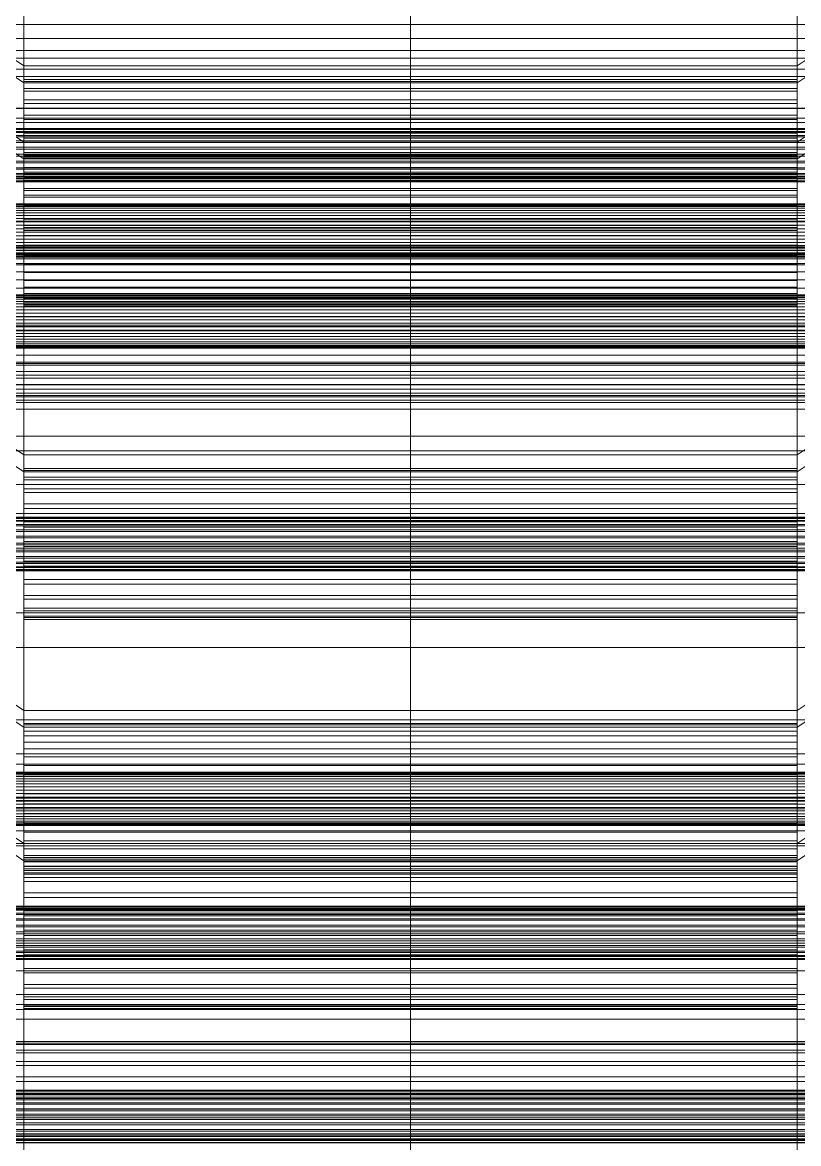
# Model space of a CAD drawing. Header units: millimetres. Extents: x -1970 to 34302, y -65268 to 6837.
# Drawn here: x -130.5 to 130.5, y -33325.2 to -32948.1 of the extents above; entities that cross this region are included whole.
import ezdxf

# ---------------------------------------------------------------- set-up
doc = ezdxf.new("R2010")
doc.units = ezdxf.units.MM
for name, color, linetype, lineweight in [('frontal_adapter-mix', 7, 'Continuous', 0), ('frontal_C01', 7, 'Continuous', 0), ('frontal_C01-mix', 7, 'Continuous', 0), ('frontal_C02', 7, 'Continuous', 0), ('frontal_C02-briq', 7, 'Continuous', 0), ('frontal_mezcladora', 7, 'Continuous', 0)]:
    doc.layers.add(name, color=color, linetype=linetype, lineweight=lineweight)

msp = doc.modelspace()

# ---------------------------------------------------------------- linework, layer by layer
at = {"layer": 'frontal_adapter-mix'}
for p, q in [((-150, -33000), (150, -33000)), ((150, -33050), (-150, -33050))]:
    msp.add_line(p, q, dxfattribs=at)
at = {"layer": 'frontal_C01'}
for p, q in [((-130, -32988.369), (-130, -32845.018)), ((0, -32988.369), (0, -32845.018)), ((130, -32988.369), (130, -32845.018)), ((-130, -32850.705), (-130, -32994.056)), ((0, -32850.705), (0, -32994.056)), ((130, -32850.705), (130, -32994.056)), ((-130, -32988.369), (-228.298, -32923.125)), ((228.298, -32923.125), (130, -32988.369)), ((-228.298, -32928.813), (-130, -32994.056)), ((130, -32994.056), (228.298, -32928.813)), ((425, -32948.837), (-425, -32948.837)), ((450, -32953.515), (-450, -32953.515)), ((-425, -32960.205), (425, -32960.205)), ((-450, -32966.322), (450, -32966.322)), ((-130, -33179.504), (-130, -32988.369)), ((0, -32988.369), (-130, -32988.369)), ((0, -33179.504), (0, -32988.369)), ((130, -32988.369), (0, -32988.369)), ((130, -33179.504), (130, -32988.369)), ((-130, -32994.056), (-130, -32992.771)), ((-130, -32992.771), (-130, -32993.214)), ((-130, -32992.771), (130, -32992.771)), ((-130, -32993.214), (-130, -32995.354)), ((-130, -32993.214), (130, -32993.214)), ((-130, -32994.056), (-130, -33185.191)), ((-130, -32994.056), (0, -32994.056)), ((-130, -32996.981), (-130, -32994.056)), ((-130, -32994.056), (130, -32994.056)), ((-130, -32995.354), (-130, -32999.045)), ((-130, -32995.354), (130, -32995.354)), ((0, -32994.056), (0, -33185.191)), ((0, -32994.056), (130, -32994.056)), ((130, -32993.214), (130, -32992.771)), ((130, -32992.771), (130, -32994.056)), ((130, -32995.354), (130, -32993.214)), ((130, -32994.056), (130, -33185.191)), ((130, -32994.056), (130, -32996.981)), ((130, -32999.045), (130, -32995.354)), ((-130, -33001.346), (-130, -32996.981)), ((-130, -32996.981), (130, -32996.981)), ((-130, -32999.045), (-130, -33004.036)), ((-130, -32999.045), (130, -32999.045)), ((130, -32996.981), (130, -33001.346)), ((130, -33004.036), (130, -32999.045)), ((-130, -33006.855), (-130, -33001.346)), ((-130, -33001.346), (130, -33001.346)), ((130, -33001.346), (130, -33006.855)), ((-130, -33004.036), (-130, -33009.987)), ((-130, -33004.036), (130, -33004.036)), ((-130, -33013.131), (-130, -33006.855)), ((-130, -33006.855), (130, -33006.855)), ((130, -33009.987), (130, -33004.036)), ((130, -33006.855), (130, -33013.131)), ((-148, -33009.138), (148, -33009.138)), ((-148, -33009.295), (148, -33009.295)), ((-148, -33009.593), (148, -33009.593)), ((-148, -33010.053), (148, -33010.053)), ((-148, -33010.629), (148, -33010.629)), ((-130, -33009.987), (-130, -33016.492)), ((130, -33009.987), (-130, -33009.987)), ((130, -33016.492), (130, -33009.987)), ((-148, -33011.361), (148, -33011.361)), ((-148, -33012.176), (148, -33012.176)), ((-148, -33013.129), (148, -33013.129)), ((-148, -33014.128), (148, -33014.128)), ((-130, -33019.747), (-130, -33013.131)), ((-130, -33013.131), (130, -33013.131)), ((130, -33013.131), (130, -33019.747)), ((148, -33015.238), (-148, -33015.238)), ((-148, -33016.352), (148, -33016.352)), ((-148, -33017.543), (148, -33017.543)), ((-130, -33016.492), (-130, -33023.108)), ((-130, -33016.492), (130, -33016.492)), ((130, -33023.108), (130, -33016.492)), ((-148, -33018.696), (148, -33018.696)), ((-148, -33019.887), (148, -33019.887)), ((-148, -33021.001), (148, -33021.001)), ((-148, -33022.111), (148, -33022.111)), ((-130, -33026.252), (-130, -33019.747)), ((-130, -33019.747), (130, -33019.747)), ((130, -33019.747), (130, -33026.252)), ((-311.15, -33023.41), (311.15, -33023.41)), ((-311.15, -33023.853), (311.15, -33023.853)), ((-311.15, -33024.695), (311.15, -33024.695)), ((-311.15, -33025.993), (311.15, -33025.993)), ((-148, -33023.109), (148, -33023.109)), ((-148, -33024.062), (148, -33024.062)), ((-148, -33024.878), (148, -33024.878)), ((-148, -33025.609), (148, -33025.609)), ((-130, -33023.108), (-130, -33029.384)), ((-130, -33023.108), (130, -33023.108)), ((130, -33029.384), (130, -33023.108)), ((-450, -33029.217), (450, -33029.217)), ((-311.15, -33027.62), (311.15, -33027.62)), ((-311.15, -33029.684), (311.15, -33029.684)), ((-148, -33026.186), (148, -33026.186)), ((-148, -33026.645), (148, -33026.645)), ((-148, -33026.944), (148, -33026.944)), ((-148, -33027.101), (148, -33027.101)), ((-130, -33032.203), (-130, -33026.252)), ((-130, -33026.252), (130, -33026.252)), ((-130, -33029.384), (-130, -33034.892)), ((-130, -33029.384), (130, -33029.384)), ((130, -33026.252), (130, -33032.203)), ((130, -33034.892), (130, -33029.384)), ((-311.15, -33031.985), (311.15, -33031.985)), ((-130, -33037.194), (-130, -33032.203)), ((-130, -33032.203), (130, -33032.203)), ((130, -33032.203), (130, -33037.194)), ((-311.15, -33034.675), (311.15, -33034.675)), ((-130, -33034.892), (-130, -33039.257)), ((-130, -33034.892), (130, -33034.892)), ((-130, -33040.885), (-130, -33037.194)), ((-130, -33037.194), (130, -33037.194)), ((130, -33039.257), (130, -33034.892)), ((130, -33037.194), (130, -33040.885)), ((-440, -33039.777), (440, -33039.777)), ((-440, -33039.933), (440, -33039.933)), ((-440, -33040.232), (440, -33040.232)), ((-440, -33040.692), (440, -33040.692)), ((-311.15, -33037.494), (311.15, -33037.494)), ((311.15, -33040.626), (-311.15, -33040.626)), ((-130, -33039.257), (-130, -33042.182)), ((-130, -33039.257), (130, -33039.257)), ((-130, -33043.025), (-130, -33040.885)), ((-130, -33040.885), (130, -33040.885)), ((130, -33042.182), (130, -33039.257)), ((130, -33040.885), (130, -33043.025)), ((450, -33042.024), (-450, -33042.024)), ((-440, -33041.268), (440, -33041.268)), ((-440, -33042), (440, -33042)), ((-440, -33042.815), (440, -33042.815)), ((-440, -33043.768), (440, -33043.768)), ((-440, -33044.767), (440, -33044.767)), ((-311.15, -33043.77), (311.15, -33043.77)), ((-130, -33042.182), (-130, -33043.467)), ((-130, -33042.182), (130, -33042.182)), ((-130, -33043.467), (-130, -33043.025)), ((-130, -33043.025), (130, -33043.025)), ((-130, -33043.467), (130, -33043.467)), ((130, -33043.467), (130, -33042.182)), ((130, -33043.025), (130, -33043.467)), ((440, -33045.877), (-440, -33045.877)), ((-440, -33046.991), (440, -33046.991)), ((-440, -33048.181), (440, -33048.181)), ((-311.15, -33047.131), (311.15, -33047.131)), ((-440, -33049.335), (440, -33049.335)), ((-440, -33050.526), (440, -33050.526)), ((-440, -33051.64), (440, -33051.64)), ((-311.15, -33050.386), (311.15, -33050.386)), ((-440, -33052.75), (440, -33052.75)), ((-440, -33053.748), (440, -33053.748)), ((-440, -33054.701), (440, -33054.701)), ((-440, -33055.517), (440, -33055.517)), ((-440, -33056.248), (440, -33056.248)), ((-311.15, -33053.747), (311.15, -33053.747)), ((-440, -33056.825), (440, -33056.825)), ((-440, -33057.284), (440, -33057.284)), ((-440, -33057.583), (440, -33057.583)), ((-440, -33057.74), (440, -33057.74)), ((-311.15, -33056.891), (311.15, -33056.891)), ((-311.15, -33060.023), (311.15, -33060.023)), ((450, -33062.374), (-450, -33062.374)), ((-311.15, -33062.841), (311.15, -33062.841)), ((-311.15, -33065.531), (311.15, -33065.531)), ((-311.15, -33067.832), (311.15, -33067.832)), ((-311.15, -33069.896), (311.15, -33069.896)), ((-311.15, -33071.524), (311.15, -33071.524)), ((-311.15, -33072.821), (311.15, -33072.821)), ((-311.15, -33073.663), (311.15, -33073.663)), ((-311.15, -33074.106), (311.15, -33074.106)), ((-450, -33075.181), (450, -33075.181)), ((-425, -33075.923), (425, -33075.923)), ((425, -33087.291), (-425, -33087.291)), ((425, -33092.188), (-425, -33092.188)), ((-425, -33103.556), (425, -33103.556)), ((-130, -33179.504), (-228.298, -33114.26)), ((228.298, -33114.26), (130, -33179.504)), ((-228.298, -33119.948), (-130, -33185.191)), ((130, -33185.191), (228.298, -33119.948)), ((-130, -33491.691), (-130, -33179.504)), ((0, -33179.504), (-130, -33179.504)), ((0, -33491.691), (0, -33179.504)), ((130, -33179.504), (0, -33179.504)), ((130, -33491.691), (130, -33179.504)), ((-130, -33185.191), (-130, -33183.906)), ((-130, -33183.906), (-130, -33184.349)), ((-130, -33183.906), (130, -33183.906)), ((-130, -33184.349), (-130, -33186.489)), ((-130, -33184.349), (130, -33184.349)), ((130, -33184.349), (130, -33183.906)), ((130, -33183.906), (130, -33185.191)), ((130, -33186.489), (130, -33184.349)), ((-130, -33185.191), (-130, -33497.378)), ((-130, -33185.191), (0, -33185.191)), ((-130, -33188.116), (-130, -33185.191)), ((-130, -33185.191), (130, -33185.191)), ((-130, -33186.489), (-130, -33190.18)), ((-130, -33186.489), (130, -33186.489)), ((-130, -33192.481), (-130, -33188.116)), ((-130, -33188.116), (130, -33188.116)), ((0, -33185.191), (0, -33497.378)), ((0, -33185.191), (130, -33185.191)), ((130, -33185.191), (130, -33497.378)), ((130, -33185.191), (130, -33188.116)), ((130, -33190.18), (130, -33186.489)), ((130, -33188.116), (130, -33192.481)), ((-130, -33190.18), (-130, -33195.171)), ((-130, -33190.18), (130, -33190.18)), ((130, -33195.171), (130, -33190.18)), ((-130, -33197.99), (-130, -33192.481)), ((-130, -33192.481), (130, -33192.481)), ((-130, -33195.171), (-130, -33201.122)), ((-130, -33195.171), (130, -33195.171)), ((130, -33192.481), (130, -33197.99)), ((130, -33201.122), (130, -33195.171)), ((-130, -33204.265), (-130, -33197.99)), ((-130, -33197.99), (130, -33197.99)), ((130, -33197.99), (130, -33204.265)), ((-148, -33200.273), (148, -33200.273)), ((-148, -33200.429), (148, -33200.429)), ((-148, -33200.728), (148, -33200.728)), ((-148, -33201.188), (148, -33201.188)), ((-148, -33201.764), (148, -33201.764)), ((-148, -33202.495), (148, -33202.495)), ((-148, -33203.311), (148, -33203.311)), ((-130, -33201.122), (-130, -33207.627)), ((130, -33201.122), (-130, -33201.122)), ((130, -33207.627), (130, -33201.122)), ((-148, -33204.264), (148, -33204.264)), ((-148, -33205.263), (148, -33205.263)), ((148, -33206.372), (-148, -33206.372)), ((-130, -33210.881), (-130, -33204.265)), ((-130, -33204.265), (130, -33204.265)), ((130, -33204.265), (130, -33210.881)), ((-148, -33207.486), (148, -33207.486)), ((-148, -33208.677), (148, -33208.677)), ((-148, -33209.831), (148, -33209.831)), ((-130, -33207.627), (-130, -33214.243)), ((-130, -33207.627), (130, -33207.627)), ((130, -33214.243), (130, -33207.627)), ((-148, -33211.022), (148, -33211.022)), ((-148, -33212.136), (148, -33212.136)), ((-148, -33213.245), (148, -33213.245)), ((-148, -33214.244), (148, -33214.244)), ((-130, -33217.386), (-130, -33210.881)), ((-130, -33210.881), (130, -33210.881)), ((-130, -33214.243), (-130, -33220.519)), ((-130, -33214.243), (130, -33214.243)), ((130, -33210.881), (130, -33217.386)), ((130, -33220.519), (130, -33214.243)), ((-148, -33215.197), (148, -33215.197)), ((-148, -33216.013), (148, -33216.013)), ((-148, -33216.744), (148, -33216.744)), ((-148, -33217.321), (148, -33217.321)), ((-148, -33217.78), (148, -33217.78)), ((-148, -33218.079), (148, -33218.079)), ((-148, -33218.236), (148, -33218.236)), ((-130, -33223.337), (-130, -33217.386)), ((-130, -33217.386), (130, -33217.386)), ((130, -33217.386), (130, -33223.337)), ((980, -33220.062), (-980, -33220.062)), ((-130, -33220.519), (-130, -33226.027)), ((-130, -33220.519), (130, -33220.519)), ((130, -33226.027), (130, -33220.519)), ((980, -33225.062), (-980, -33225.062)), ((-130, -33228.328), (-130, -33223.337)), ((-130, -33223.337), (130, -33223.337)), ((130, -33223.337), (130, -33228.328)), ((-130, -33226.027), (-130, -33230.392)), ((-130, -33226.027), (130, -33226.027)), ((-130, -33232.02), (-130, -33228.328)), ((-130, -33228.328), (130, -33228.328)), ((130, -33230.392), (130, -33226.027)), ((130, -33228.328), (130, -33232.02)), ((-130, -33230.392), (-130, -33233.317)), ((-130, -33230.392), (130, -33230.392)), ((-130, -33234.159), (-130, -33232.02)), ((-130, -33232.02), (130, -33232.02)), ((-130, -33233.317), (-130, -33234.602)), ((-130, -33233.317), (130, -33233.317)), ((130, -33233.317), (130, -33230.392)), ((130, -33232.02), (130, -33234.159)), ((130, -33234.602), (130, -33233.317)), ((-130, -33234.602), (-130, -33234.159)), ((-130, -33234.159), (130, -33234.159)), ((-130, -33234.602), (130, -33234.602)), ((130, -33234.159), (130, -33234.602)), ((-425, -33267.058), (425, -33267.058)), ((980, -33275.062), (-980, -33275.062)), ((425, -33278.426), (-425, -33278.426)), ((980, -33280.062), (-980, -33280.062)), ((425, -33283.323), (-425, -33283.323)), ((-425, -33294.691), (425, -33294.691))]:
    msp.add_line(p, q, dxfattribs=at)
at = {"layer": 'frontal_C01-mix'}
msp.add_line((150, -33000), (-150, -33000), dxfattribs=at)
at = {"layer": 'frontal_C02'}
for p, q in [((-130, -32962.739), (-130, -32831.954)), ((0, -32962.739), (0, -32831.954)), ((130, -32962.739), (130, -32831.954)), ((-130, -32837.695), (-130, -32968.48)), ((0, -32837.695), (0, -32968.48)), ((130, -32837.695), (130, -32968.48)), ((-130, -32962.739), (-228.298, -32896.881)), ((228.298, -32896.881), (130, -32962.739)), ((-228.298, -32902.622), (-130, -32968.48)), ((130, -32968.48), (228.298, -32902.622)), ((300, -32957.599), (-300, -32957.599)), ((300, -32963.86), (-300, -32963.86)), ((-130, -33093.525), (-130, -32962.739)), ((0, -32962.739), (-130, -32962.739)), ((0, -33093.525), (0, -32962.739)), ((130, -32962.739), (0, -32962.739)), ((130, -33093.525), (130, -32962.739)), ((-130, -32968.48), (-130, -32967.387)), ((-130, -32967.387), (-130, -32968.023)), ((-130, -32967.387), (130, -32967.387)), ((-130, -32968.023), (-130, -32970.346)), ((-130, -32968.023), (130, -32968.023)), ((-130, -32968.48), (-130, -33099.266)), ((-130, -32968.48), (0, -32968.48)), ((-130, -32971.229), (-130, -32968.48)), ((-130, -32968.48), (130, -32968.48)), ((0, -32968.48), (0, -33099.266)), ((0, -32968.48), (130, -32968.48)), ((130, -32968.023), (130, -32967.387)), ((130, -32967.387), (130, -32968.48)), ((130, -32970.346), (130, -32968.023)), ((130, -32968.48), (130, -33099.266)), ((130, -32968.48), (130, -32971.229)), ((-130, -32970.346), (-130, -32974.197)), ((-130, -32970.346), (130, -32970.346)), ((-130, -32975.447), (-130, -32971.229)), ((-130, -32971.229), (130, -32971.229)), ((130, -32974.197), (130, -32970.346)), ((130, -32971.229), (130, -32975.447)), ((300, -32977.08), (-300, -32977.08)), ((250, -32976.99), (-250, -32976.99)), ((-130, -32974.197), (-130, -32979.314)), ((-130, -32974.197), (130, -32974.197)), ((-130, -32980.844), (-130, -32975.447)), ((-130, -32975.447), (130, -32975.447)), ((130, -32979.314), (130, -32974.197)), ((130, -32975.447), (130, -32980.844)), ((300, -32980.321), (-300, -32980.321)), ((-130, -32979.314), (-130, -32985.348)), ((-130, -32979.314), (130, -32979.314)), ((-130, -32987.055), (-130, -32980.844)), ((-130, -32980.844), (130, -32980.844)), ((130, -32985.348), (130, -32979.314)), ((130, -32980.844), (130, -32987.055)), ((-250, -32981.769), (250, -32981.769)), ((-148, -32983.777), (148, -32983.777)), ((-148, -32984.002), (148, -32984.002)), ((-148, -32984.164), (148, -32984.164)), ((300, -32984.83), (-300, -32984.83)), ((-148, -32984.825), (148, -32984.825)), ((-148, -32985.138), (148, -32985.138)), ((-148, -32986.19), (148, -32986.19)), ((-148, -32986.633), (148, -32986.633)), ((-148, -32988.003), (148, -32988.003)), ((-130, -32985.348), (-130, -32991.888)), ((130, -32985.348), (-130, -32985.348)), ((-130, -32993.655), (-130, -32987.055)), ((-130, -32987.055), (130, -32987.055)), ((130, -32991.888), (130, -32985.348)), ((130, -32987.055), (130, -32993.655)), ((-148, -32988.545), (148, -32988.545)), ((148, -32990.141), (-148, -32990.141)), ((-148, -32990.746), (148, -32990.746)), ((-130, -32991.888), (-130, -32998.488)), ((-130, -32991.888), (130, -32991.888)), ((130, -32998.488), (130, -32991.888)), ((-148, -32992.458), (148, -32992.458)), ((-148, -32993.084), (148, -32993.084)), ((-148, -32994.797), (148, -32994.797)), ((-148, -32995.402), (148, -32995.402)), ((-130, -33000.195), (-130, -32993.655)), ((-130, -32993.655), (130, -32993.655)), ((130, -32993.655), (130, -33000.195)), ((-148, -32996.997), (148, -32996.997)), ((-148, -32997.54), (148, -32997.54)), ((-148, -32998.91), (148, -32998.91)), ((-148, -32999.353), (148, -32999.353)), ((-130, -32998.488), (-130, -33004.698)), ((-130, -32998.488), (130, -32998.488)), ((130, -33004.698), (130, -32998.488)), ((-148, -33000.404), (148, -33000.404)), ((-148, -33000.717), (148, -33000.717)), ((-148, -33001.378), (148, -33001.378)), ((-148, -33001.54), (148, -33001.54)), ((-148, -33001.766), (148, -33001.766)), ((-130, -33006.229), (-130, -33000.195)), ((-130, -33000.195), (130, -33000.195)), ((130, -33000.195), (130, -33006.229)), ((-130, -33004.698), (-130, -33010.096)), ((-130, -33004.698), (130, -33004.698)), ((-130, -33011.346), (-130, -33006.229)), ((-130, -33006.229), (130, -33006.229)), ((130, -33010.096), (130, -33004.698)), ((130, -33006.229), (130, -33011.346)), ((-130, -33010.096), (-130, -33014.313)), ((-130, -33010.096), (130, -33010.096)), ((130, -33014.313), (130, -33010.096)), ((-130, -33015.197), (-130, -33011.346)), ((-130, -33011.346), (130, -33011.346)), ((-130, -33014.313), (-130, -33017.062)), ((-130, -33014.313), (130, -33014.313)), ((130, -33011.346), (130, -33015.197)), ((130, -33017.062), (130, -33014.313)), ((-130, -33017.52), (-130, -33015.197)), ((-130, -33015.197), (130, -33015.197)), ((-130, -33017.062), (-130, -33018.156)), ((-130, -33017.062), (130, -33017.062)), ((-130, -33018.156), (-130, -33017.52)), ((-130, -33017.52), (130, -33017.52)), ((-130, -33018.156), (130, -33018.156)), ((130, -33015.197), (130, -33017.52)), ((130, -33018.156), (130, -33017.062)), ((130, -33017.52), (130, -33018.156)), ((-130, -33093.525), (-228.298, -33027.666)), ((228.298, -33027.666), (130, -33093.525)), ((-228.298, -33033.407), (-130, -33099.266)), ((130, -33099.266), (228.298, -33033.407)), ((-425, -33051.909), (425, -33051.909)), ((425, -33063.385), (-425, -33063.385)), ((425, -33066.756), (-425, -33066.756)), ((-425, -33078.232), (425, -33078.232)), ((-130, -33224.31), (-130, -33093.525)), ((0, -33093.525), (-130, -33093.525)), ((0, -33224.31), (0, -33093.525)), ((130, -33093.525), (0, -33093.525)), ((130, -33224.31), (130, -33093.525)), ((-130, -33099.266), (-130, -33098.172)), ((-130, -33098.172), (-130, -33098.808)), ((-130, -33098.172), (130, -33098.172)), ((-130, -33098.808), (-130, -33101.131)), ((-130, -33098.808), (130, -33098.808)), ((-130, -33099.266), (-130, -33230.051)), ((-130, -33099.266), (0, -33099.266)), ((-130, -33102.015), (-130, -33099.266)), ((-130, -33099.266), (130, -33099.266)), ((-130, -33101.131), (-130, -33104.982)), ((-130, -33101.131), (130, -33101.131)), ((0, -33099.266), (0, -33230.051)), ((0, -33099.266), (130, -33099.266)), ((130, -33098.808), (130, -33098.172)), ((130, -33098.172), (130, -33099.266)), ((130, -33101.131), (130, -33098.808)), ((130, -33099.266), (130, -33230.051)), ((130, -33099.266), (130, -33102.015)), ((130, -33104.982), (130, -33101.131)), ((-130, -33106.232), (-130, -33102.015)), ((-130, -33102.015), (130, -33102.015)), ((-130, -33104.982), (-130, -33110.099)), ((-130, -33104.982), (130, -33104.982)), ((130, -33102.015), (130, -33106.232)), ((130, -33110.099), (130, -33104.982)), ((-130, -33111.63), (-130, -33106.232)), ((-130, -33106.232), (130, -33106.232)), ((130, -33106.232), (130, -33111.63)), ((-130, -33110.099), (-130, -33116.133)), ((-130, -33110.099), (130, -33110.099)), ((-130, -33117.84), (-130, -33111.63)), ((-130, -33111.63), (130, -33111.63)), ((130, -33116.133), (130, -33110.099)), ((130, -33111.63), (130, -33117.84)), ((-450, -33113.242), (450, -33113.242)), ((-148, -33114.562), (148, -33114.562)), ((-148, -33114.787), (148, -33114.787)), ((-148, -33114.95), (148, -33114.95)), ((-148, -33115.611), (148, -33115.611)), ((-148, -33115.924), (148, -33115.924)), ((-130, -33116.133), (-130, -33122.673)), ((130, -33116.133), (-130, -33116.133)), ((130, -33122.673), (130, -33116.133)), ((-148, -33116.975), (148, -33116.975)), ((-148, -33117.418), (148, -33117.418)), ((-148, -33118.788), (148, -33118.788)), ((-148, -33119.33), (148, -33119.33)), ((-130, -33124.44), (-130, -33117.84)), ((-130, -33117.84), (130, -33117.84)), ((130, -33117.84), (130, -33124.44)), ((148, -33120.926), (-148, -33120.926)), ((-148, -33121.531), (148, -33121.531)), ((-148, -33123.243), (148, -33123.243)), ((-148, -33123.87), (148, -33123.87)), ((-130, -33122.673), (-130, -33129.273)), ((-130, -33122.673), (130, -33122.673)), ((130, -33129.273), (130, -33122.673)), ((450, -33124.933), (-450, -33124.933)), ((-148, -33125.582), (148, -33125.582)), ((-148, -33126.187), (148, -33126.187)), ((-148, -33127.783), (148, -33127.783)), ((-130, -33130.98), (-130, -33124.44)), ((-130, -33124.44), (130, -33124.44)), ((130, -33124.44), (130, -33130.98)), ((-148, -33128.325), (148, -33128.325)), ((-148, -33129.695), (148, -33129.695)), ((-148, -33130.138), (148, -33130.138)), ((-148, -33131.19), (148, -33131.19)), ((-148, -33131.503), (148, -33131.503)), ((-130, -33129.273), (-130, -33135.484)), ((-130, -33129.273), (130, -33129.273)), ((-130, -33137.014), (-130, -33130.98)), ((-130, -33130.98), (130, -33130.98)), ((130, -33135.484), (130, -33129.273)), ((130, -33130.98), (130, -33137.014)), ((-148, -33132.164), (148, -33132.164)), ((-148, -33132.326), (148, -33132.326)), ((-148, -33132.551), (148, -33132.551)), ((-130, -33135.484), (-130, -33140.881)), ((-130, -33135.484), (130, -33135.484)), ((-130, -33142.131), (-130, -33137.014)), ((-130, -33137.014), (130, -33137.014)), ((130, -33140.881), (130, -33135.484)), ((130, -33137.014), (130, -33142.131)), ((-130, -33140.881), (-130, -33145.098)), ((-130, -33140.881), (130, -33140.881)), ((-130, -33145.982), (-130, -33142.131)), ((-130, -33142.131), (130, -33142.131)), ((130, -33145.098), (130, -33140.881)), ((130, -33142.131), (130, -33145.982)), ((450, -33146.714), (-450, -33146.714)), ((-130, -33145.098), (-130, -33147.848)), ((-130, -33145.098), (130, -33145.098)), ((-130, -33148.305), (-130, -33145.982)), ((-130, -33145.982), (130, -33145.982)), ((130, -33147.848), (130, -33145.098)), ((130, -33145.982), (130, -33148.305)), ((-130, -33147.848), (-130, -33148.941)), ((-130, -33147.848), (130, -33147.848)), ((-130, -33148.941), (-130, -33148.305)), ((-130, -33148.305), (130, -33148.305)), ((-130, -33148.941), (130, -33148.941)), ((130, -33148.941), (130, -33147.848)), ((130, -33148.305), (130, -33148.941)), ((-450, -33158.405), (450, -33158.405)), ((-130, -33224.31), (-228.298, -33158.452)), ((228.298, -33158.452), (130, -33224.31)), ((-228.298, -33164.193), (-130, -33230.051)), ((130, -33230.051), (228.298, -33164.193)), ((-425, -33182.694), (425, -33182.694)), ((425, -33194.17), (-425, -33194.17)), ((425, -33197.541), (-425, -33197.541)), ((-425, -33209.017), (425, -33209.017)), ((-450, -33212.613), (450, -33212.613)), ((450, -33224.303), (-450, -33224.303)), ((-130, -33398.69), (-130, -33224.31)), ((0, -33224.31), (-130, -33224.31)), ((0, -33398.69), (0, -33224.31)), ((130, -33224.31), (0, -33224.31)), ((130, -33398.69), (130, -33224.31)), ((-130, -33230.051), (-130, -33228.957)), ((-130, -33228.957), (-130, -33229.593)), ((-130, -33228.957), (130, -33228.957)), ((-130, -33229.593), (-130, -33231.916)), ((-130, -33229.593), (130, -33229.593)), ((130, -33229.593), (130, -33228.957)), ((130, -33228.957), (130, -33230.051)), ((130, -33231.916), (130, -33229.593)), ((-130, -33230.051), (-130, -33404.431)), ((-130, -33230.051), (0, -33230.051)), ((-130, -33232.8), (-130, -33230.051)), ((-130, -33230.051), (130, -33230.051)), ((-130, -33231.916), (-130, -33235.767)), ((-130, -33231.916), (130, -33231.916)), ((-130, -33237.017), (-130, -33232.8)), ((-130, -33232.8), (130, -33232.8)), ((0, -33230.051), (0, -33404.431)), ((0, -33230.051), (130, -33230.051)), ((130, -33230.051), (130, -33404.431)), ((130, -33230.051), (130, -33232.8)), ((130, -33235.767), (130, -33231.916)), ((130, -33232.8), (130, -33237.017)), ((-130, -33235.767), (-130, -33240.884)), ((-130, -33235.767), (130, -33235.767)), ((-130, -33242.415), (-130, -33237.017)), ((-130, -33237.017), (130, -33237.017)), ((130, -33240.884), (130, -33235.767)), ((130, -33237.017), (130, -33242.415)), ((-130, -33240.884), (-130, -33246.918)), ((-130, -33240.884), (130, -33240.884)), ((130, -33246.918), (130, -33240.884)), ((-130, -33248.625), (-130, -33242.415)), ((-130, -33242.415), (130, -33242.415)), ((130, -33242.415), (130, -33248.625)), ((450, -33246.084), (-450, -33246.084)), ((-148, -33245.347), (148, -33245.347)), ((-148, -33245.573), (148, -33245.573)), ((-148, -33245.735), (148, -33245.735)), ((-148, -33246.396), (148, -33246.396)), ((-148, -33246.709), (148, -33246.709)), ((-148, -33247.76), (148, -33247.76)), ((-148, -33248.203), (148, -33248.203)), ((-130, -33246.918), (-130, -33253.458)), ((130, -33246.918), (-130, -33246.918)), ((130, -33253.458), (130, -33246.918)), ((-148, -33249.573), (148, -33249.573)), ((-148, -33250.116), (148, -33250.116)), ((148, -33251.711), (-148, -33251.711)), ((-148, -33252.316), (148, -33252.316)), ((-130, -33255.225), (-130, -33248.625)), ((-130, -33248.625), (130, -33248.625)), ((130, -33248.625), (130, -33255.225)), ((-148, -33254.029), (148, -33254.029)), ((-148, -33254.655), (148, -33254.655)), ((-130, -33253.458), (-130, -33260.058)), ((-130, -33253.458), (130, -33253.458)), ((-130, -33261.765), (-130, -33255.225)), ((-130, -33255.225), (130, -33255.225)), ((130, -33260.058), (130, -33253.458)), ((130, -33255.225), (130, -33261.765)), ((-450, -33257.775), (450, -33257.775)), ((-148, -33256.367), (148, -33256.367)), ((-148, -33256.972), (148, -33256.972)), ((-148, -33258.568), (148, -33258.568)), ((-148, -33259.11), (148, -33259.11)), ((-148, -33260.481), (148, -33260.481)), ((-148, -33260.923), (148, -33260.923)), ((-148, -33261.975), (148, -33261.975)), ((-148, -33262.288), (148, -33262.288)), ((-148, -33262.949), (148, -33262.949)), ((-148, -33263.111), (148, -33263.111)), ((-148, -33263.336), (148, -33263.336)), ((-130, -33260.058), (-130, -33266.269)), ((-130, -33260.058), (130, -33260.058)), ((-130, -33267.799), (-130, -33261.765)), ((-130, -33261.765), (130, -33261.765)), ((130, -33266.269), (130, -33260.058)), ((130, -33261.765), (130, -33267.799)), ((-130, -33266.269), (-130, -33271.667)), ((-130, -33266.269), (130, -33266.269)), ((130, -33271.667), (130, -33266.269)), ((-130, -33272.916), (-130, -33267.799)), ((-130, -33267.799), (130, -33267.799)), ((130, -33267.799), (130, -33272.916)), ((-130, -33271.667), (-130, -33275.884)), ((-130, -33271.667), (130, -33271.667)), ((-130, -33276.767), (-130, -33272.916)), ((-130, -33272.916), (130, -33272.916)), ((130, -33275.884), (130, -33271.667)), ((130, -33272.916), (130, -33276.767)), ((-130, -33275.884), (-130, -33278.633)), ((-130, -33275.884), (130, -33275.884)), ((-130, -33279.09), (-130, -33276.767)), ((-130, -33276.767), (130, -33276.767)), ((-130, -33278.633), (-130, -33279.726)), ((-130, -33278.633), (130, -33278.633)), ((130, -33278.633), (130, -33275.884)), ((130, -33276.767), (130, -33279.09)), ((130, -33279.726), (130, -33278.633)), ((-130, -33279.726), (-130, -33279.09)), ((-130, -33279.09), (130, -33279.09)), ((-130, -33279.726), (130, -33279.726)), ((130, -33279.09), (130, -33279.726)), ((-311.15, -33290.83), (311.15, -33290.83)), ((-311.15, -33291.466), (311.15, -33291.466)), ((-311.15, -33291.923), (311.15, -33291.923)), ((-311.15, -33293.789), (311.15, -33293.789)), ((-311.15, -33294.672), (311.15, -33294.672)), ((-311.15, -33297.64), (311.15, -33297.64)), ((-311.15, -33298.89), (311.15, -33298.89)), ((-311.15, -33302.757), (311.15, -33302.757)), ((-311.15, -33304.287), (311.15, -33304.287)), ((-440, -33307.22), (440, -33307.22)), ((-440, -33307.445), (440, -33307.445)), ((-440, -33307.607), (440, -33307.607)), ((-440, -33308.268), (440, -33308.268)), ((-440, -33308.581), (440, -33308.581)), ((311.15, -33308.791), (-311.15, -33308.791)), ((-440, -33309.633), (440, -33309.633)), ((-440, -33310.076), (440, -33310.076)), ((-440, -33311.446), (440, -33311.446)), ((-440, -33311.988), (440, -33311.988)), ((-311.15, -33310.498), (311.15, -33310.498)), ((440, -33313.584), (-440, -33313.584)), ((-440, -33314.189), (440, -33314.189)), ((-440, -33315.901), (440, -33315.901)), ((-425, -33313.479), (425, -33313.479)), ((-311.15, -33315.331), (311.15, -33315.331)), ((-440, -33316.527), (440, -33316.527)), ((-440, -33318.24), (440, -33318.24)), ((-440, -33318.845), (440, -33318.845)), ((-311.15, -33317.098), (311.15, -33317.098)), ((-440, -33320.441), (440, -33320.441)), ((-440, -33320.983), (440, -33320.983)), ((-440, -33322.353), (440, -33322.353)), ((-440, -33322.796), (440, -33322.796)), ((-440, -33323.847), (440, -33323.847)), ((-311.15, -33321.931), (311.15, -33321.931)), ((-311.15, -33323.638), (311.15, -33323.638)), ((-440, -33324.16), (440, -33324.16)), ((-440, -33324.821), (440, -33324.821)), ((-440, -33324.984), (440, -33324.984)), ((425, -33324.955), (-425, -33324.955))]:
    msp.add_line(p, q, dxfattribs=at)
at = {"layer": 'frontal_C02-briq'}
msp.add_line((-300, -33039.939), (300, -33039.939), dxfattribs=at)
at = {"layer": 'frontal_mezcladora'}
for p, q in [((-275, -33000), (275, -33000)), ((275, -33015), (-275, -33015)), ((575, -33050), (-575, -33050)), ((-275, -33050), (275, -33050)), ((-575, -33070), (575, -33070)), ((575, -33210), (-575, -33210))]:
    msp.add_line(p, q, dxfattribs=at)

doc.saveas('drawing.dxf')
